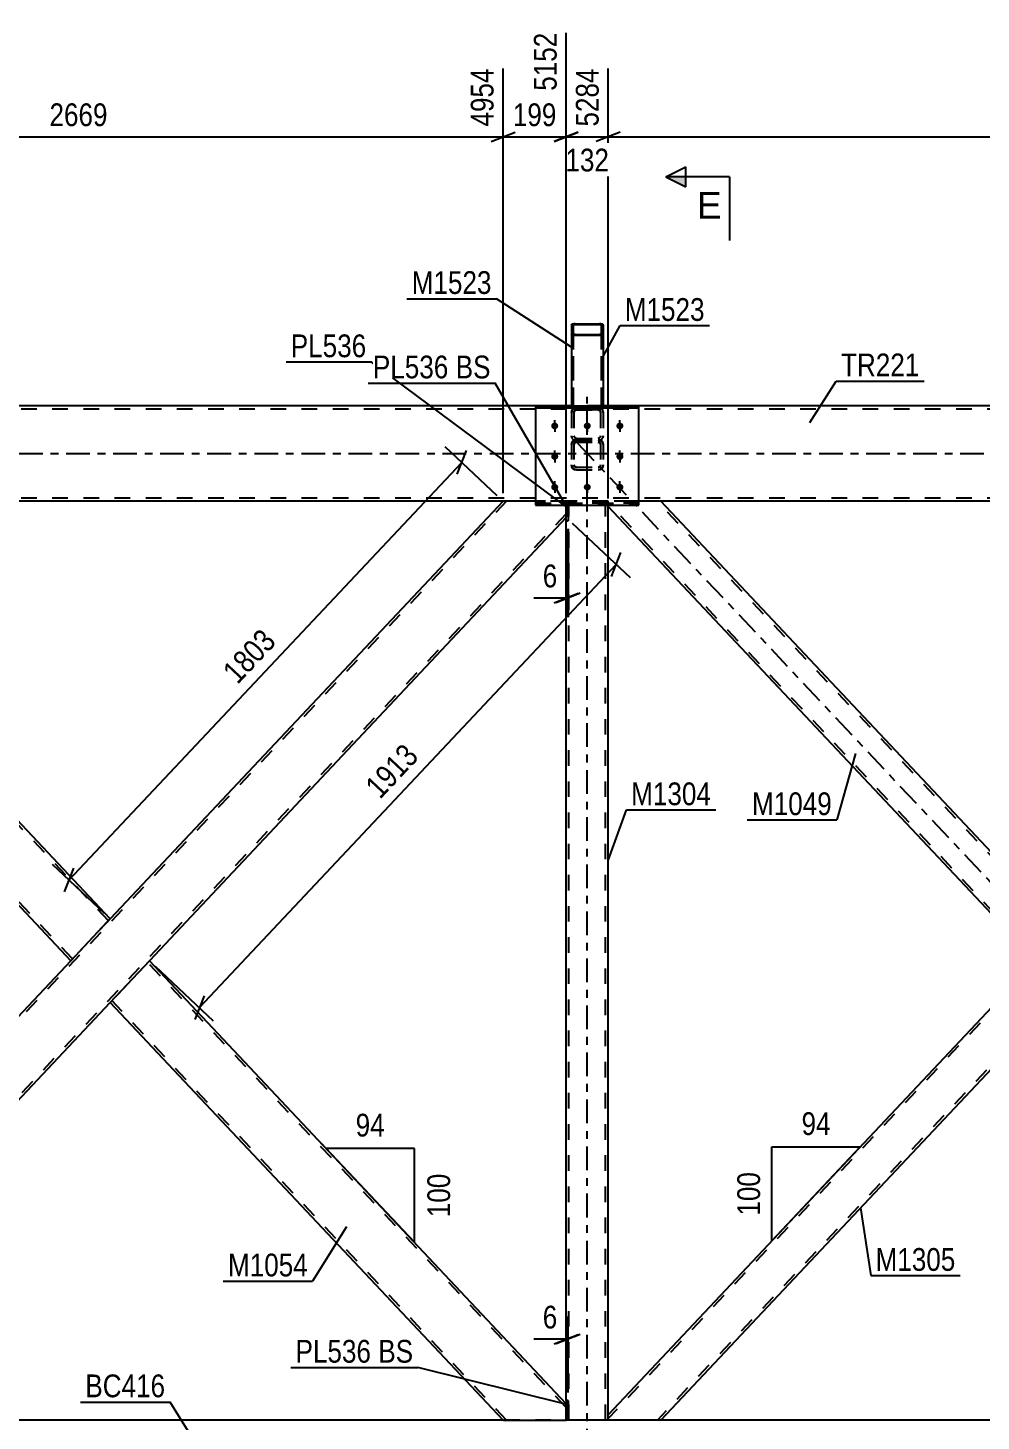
# Model space of a CAD drawing. Header units: millimetres. Extents: x 0 to 1189, y 0 to 841.
# Drawn here: x 176.1 to 296, y 558.3 to 733.6 of the extents above; entities that cross this region are included whole.
import ezdxf

# ---------------------------------------------------------------- set-up
doc = ezdxf.new("R2010")
doc.units = ezdxf.units.MM
doc.linetypes.add('DXK_LINE_DOT2', pattern=[3.9198, 1.9599, -1.9599])
doc.linetypes.add('DXK_LINE_DOT3', pattern=[5.9187, 2.979, -0.9799, 0.9799, -0.9799])
doc.styles.add('Arial', font='ARIAL.TTF', dxfattribs={"height": 0.2})
doc.styles.add('Arial Narrow', font='ARIALN.TTF', dxfattribs={"height": 0.2})

# ---------------------------------------------------------------- blocks, each defined once
blk = doc.blocks.new('Part-761554296-4804 - 4678')
at = {"color": 7, "linetype": 'DXK_LINE_DOT3'}
blk.add_line((245.25, 681.34), (311.5, 610.9), dxfattribs=at)
at = {"color": 7, "linetype": 'DXK_LINE_DOT2'}
for p, q in [((255.73, 674.05), (249.1, 674.05)), ((249.1, 673.57), (249.1, 674.05)), ((303.06, 616.49), (249.1, 673.86)), ((306.24, 619.87), (255.29, 674.05)), ((306.43, 620.07), (306.02, 619.64)), ((303.06, 616.49), (303.07, 616.51))]:
    blk.add_line(p, q, dxfattribs=at)
at = {"color": 2, "linetype": 'Continuous'}
for p, q in [((249.1, 673.39), (249.1, 673.57)), ((302.84, 616.25), (249.1, 673.39)), ((306.46, 620.11), (255.73, 674.05)), ((306.02, 619.64), (302.84, 616.25)), ((306.46, 620.11), (306.02, 619.64))]:
    blk.add_line(p, q, dxfattribs=at)
blk = doc.blocks.new('Part-761554296-4807 - 4678')
at = {"color": 7, "linetype": 'DXK_LINE_DOT2'}
for p, q in [((252.97, 686), (239.97, 686)), ((239.97, 686), (239.97, 673.57)), ((239.97, 685.79), (252.97, 685.79)), ((252.97, 673.57), (252.97, 686)), ((252.97, 673.79), (239.97, 673.79)), ((239.97, 673.57), (252.97, 673.57))]:
    blk.add_line(p, q, dxfattribs=at)
blk = doc.blocks.new('Part-761554296-4808 - 4678')
at = {"color": 7, "linetype": 'DXK_LINE_DOT3'}
blk.add_line((246.47, 676.48), (246.47, 687.17), dxfattribs=at)
at = {"color": 7, "linetype": 'DXK_LINE_DOT2'}
for p, q in [((244.51, 685.41), (244.47, 685.2)), ((244.52, 685.46), (244.51, 685.41)), ((245.11, 685.88), (244.87, 685.83)), ((244.99, 685.51), (245.11, 685.54)), ((245.11, 685.88), (247.83, 685.88)), ((245.11, 685.54), (247.83, 685.54)), ((248.08, 685.83), (247.83, 685.88)), ((247.83, 685.54), (247.95, 685.51)), ((248.43, 685.41), (248.42, 685.46)), ((248.47, 685.2), (248.43, 685.41)), ((244.47, 685.2), (244.47, 678.62)), ((244.79, 685.2), (244.81, 685.33)), ((244.79, 685.2), (244.79, 678.62)), ((248.13, 685.33), (248.15, 685.2)), ((248.15, 685.2), (248.15, 678.62)), ((248.47, 685.2), (248.47, 678.62)), ((244.47, 682.3), (244.52, 682.04)), ((244.81, 682.17), (244.79, 682.3)), ((245.11, 681.96), (244.99, 681.99)), ((245.11, 681.96), (247.83, 681.96)), ((247.95, 681.99), (247.83, 681.96)), ((248.15, 682.3), (248.13, 682.17)), ((248.42, 682.04), (248.47, 682.3)), ((244.47, 681.17), (244.52, 681.4)), ((244.52, 681.4), (244.66, 681.6)), ((244.66, 681.6), (244.87, 681.73)), ((244.81, 681.29), (244.79, 681.17)), ((244.88, 681.39), (244.81, 681.29)), ((244.87, 681.73), (245.11, 681.78)), ((244.87, 681.67), (245.11, 681.62)), ((244.99, 681.45), (244.88, 681.39)), ((245.11, 681.47), (244.99, 681.45)), ((245.11, 681.78), (247.83, 681.78)), ((245.11, 681.62), (247.83, 681.62)), ((245.11, 681.47), (247.83, 681.47)), ((247.83, 681.78), (248.08, 681.73)), ((247.83, 681.62), (248.08, 681.67)), ((247.95, 681.45), (247.83, 681.47)), ((248.06, 681.39), (247.95, 681.45)), ((248.13, 681.29), (248.06, 681.39)), ((248.08, 681.73), (248.28, 681.6)), ((248.15, 681.17), (248.13, 681.29)), ((248.28, 681.6), (248.42, 681.4)), ((248.42, 681.4), (248.47, 681.17)), ((244.52, 678.39), (244.47, 678.62)), ((244.66, 678.19), (244.52, 678.39)), ((244.79, 678.62), (244.81, 678.5)), ((244.81, 678.5), (244.88, 678.41)), ((244.88, 678.41), (244.99, 678.34)), ((244.99, 678.34), (245.11, 678.32)), ((247.83, 678.32), (247.95, 678.34)), ((247.95, 678.34), (248.06, 678.41)), ((248.06, 678.41), (248.13, 678.5)), ((248.13, 678.5), (248.15, 678.62)), ((248.42, 678.39), (248.28, 678.19)), ((248.47, 678.62), (248.42, 678.39)), ((244.87, 678.06), (244.66, 678.19)), ((245.11, 678.02), (244.87, 678.06)), ((245.11, 678.32), (247.83, 678.32)), ((245.11, 678.02), (247.83, 678.02)), ((248.08, 678.06), (247.83, 678.02)), ((248.28, 678.19), (248.08, 678.06))]:
    blk.add_line(p, q, dxfattribs=at)
for centre, radius, start, end in [((245.14, 685.22), 0.662, 114.3199, 159.2417), ((245.12, 685.21), 0.331, 114.3199, 159.2417), ((247.82, 685.21), 0.331, 20.7583, 65.6801), ((247.8, 685.22), 0.662, 20.7583, 65.6801), ((245.14, 682.28), 0.662, 200.7583, 245.6801), ((245.12, 682.29), 0.331, 200.7583, 245.6801), ((247.82, 682.29), 0.331, 294.3199, 339.2417), ((247.8, 682.28), 0.662, 294.3199, 339.2417)]:
    blk.add_arc(centre, radius, start, end, dxfattribs=at)
blk = doc.blocks.new('Part-761554296-4761 - 4678')
at = {"color": 2, "linetype": 'Continuous'}
for p, q in [((186.46, 611), (191.4, 616.25)), ((243.82, 560.52), (191.4, 616.25)), ((235.88, 558.45), (186.46, 611)), ((243.82, 558.45), (243.82, 559.58)), ((235.94, 558.45), (243.82, 558.45))]:
    blk.add_line(p, q, dxfattribs=at)
at = {"color": 7, "linetype": 'DXK_LINE_DOT2'}
for p, q in [((243.82, 560.05), (191.18, 616.02)), ((186.68, 611.23), (186.7, 611.25)), ((236.32, 558.45), (186.68, 611.23)), ((243.82, 559.58), (243.82, 560.52)), ((235.94, 558.45), (235.88, 558.45))]:
    blk.add_line(p, q, dxfattribs=at)
blk = doc.blocks.new('Part-761554296-4904 - 4678')
at = {"color": 7, "linetype": 'DXK_LINE_DOT2'}
for p, q in [((243.82, 558.45), (243.82, 560.92)), ((244.06, 560.92), (243.82, 560.92)), ((244.06, 558.45), (244.06, 560.92)), ((244.06, 558.45), (243.82, 558.45))]:
    blk.add_line(p, q, dxfattribs=at)
blk = doc.blocks.new('Part-761554296-4907 - 4678')
at = {"color": 2, "linetype": 'Continuous'}
for p, q in [((244.06, 560.92), (243.82, 560.92)), ((243.82, 560.92), (243.82, 558.45)), ((244.06, 560.92), (244.06, 558.45)), ((244.06, 558.45), (243.82, 558.45))]:
    blk.add_line(p, q, dxfattribs=at)
blk = doc.blocks.new('Bolt-761554296-4909 - 4678')
at = {"linetype": 'Continuous'}
for points in [[(242.37, 683.94), (242.46, 683.93), (242.55, 683.91), (242.63, 683.86), (242.7, 683.81), (242.75, 683.74), (242.79, 683.66), (242.81, 683.57), (242.81, 683.49), (242.79, 683.4), (242.75, 683.32), (242.7, 683.25), (242.63, 683.2), (242.55, 683.15), (242.46, 683.13), (242.37, 683.12), (242.28, 683.13), (242.19, 683.15), (242.11, 683.2), (242.04, 683.25), (241.99, 683.32), (241.95, 683.4), (241.93, 683.49), (241.93, 683.57), (241.95, 683.66), (241.99, 683.74), (242.04, 683.81), (242.11, 683.86), (242.19, 683.91), (242.28, 683.93)], [(246.47, 683.94), (246.56, 683.93), (246.65, 683.91), (246.73, 683.86), (246.8, 683.81), (246.85, 683.74), (246.89, 683.66), (246.91, 683.57), (246.91, 683.49), (246.89, 683.4), (246.85, 683.32), (246.8, 683.25), (246.73, 683.2), (246.65, 683.15), (246.56, 683.13), (246.47, 683.12), (246.38, 683.13), (246.29, 683.15), (246.21, 683.2), (246.14, 683.25), (246.09, 683.32), (246.05, 683.4), (246.03, 683.49), (246.03, 683.57), (246.05, 683.66), (246.09, 683.74), (246.14, 683.81), (246.21, 683.86), (246.29, 683.91), (246.38, 683.93)], [(250.57, 683.94), (250.66, 683.93), (250.75, 683.91), (250.83, 683.86), (250.9, 683.81), (250.95, 683.74), (250.99, 683.66), (251.01, 683.57), (251.01, 683.49), (250.99, 683.4), (250.95, 683.32), (250.9, 683.25), (250.83, 683.2), (250.75, 683.15), (250.66, 683.13), (250.57, 683.12), (250.48, 683.13), (250.39, 683.15), (250.31, 683.2), (250.24, 683.25), (250.19, 683.32), (250.15, 683.4), (250.13, 683.49), (250.13, 683.57), (250.15, 683.66), (250.19, 683.74), (250.24, 683.81), (250.31, 683.86), (250.39, 683.91), (250.48, 683.93)], [(242.37, 680.09), (242.46, 680.08), (242.55, 680.06), (242.63, 680.01), (242.7, 679.95), (242.75, 679.88), (242.79, 679.81), (242.81, 679.72), (242.81, 679.63), (242.79, 679.55), (242.75, 679.47), (242.7, 679.4), (242.63, 679.34), (242.55, 679.3), (242.46, 679.27), (242.37, 679.26), (242.28, 679.27), (242.19, 679.3), (242.11, 679.34), (242.04, 679.4), (241.99, 679.47), (241.95, 679.55), (241.93, 679.63), (241.93, 679.72), (241.95, 679.81), (241.99, 679.88), (242.04, 679.95), (242.11, 680.01), (242.19, 680.06), (242.28, 680.08)], [(250.57, 680.09), (250.66, 680.08), (250.75, 680.06), (250.83, 680.01), (250.9, 679.95), (250.95, 679.88), (250.99, 679.81), (251.01, 679.72), (251.01, 679.63), (250.99, 679.55), (250.95, 679.47), (250.9, 679.4), (250.83, 679.34), (250.75, 679.3), (250.66, 679.27), (250.57, 679.26), (250.48, 679.27), (250.39, 679.3), (250.31, 679.34), (250.24, 679.4), (250.19, 679.47), (250.15, 679.55), (250.13, 679.63), (250.13, 679.72), (250.15, 679.81), (250.19, 679.88), (250.24, 679.95), (250.31, 680.01), (250.39, 680.06), (250.48, 680.08)], [(242.37, 676.24), (242.46, 676.23), (242.55, 676.2), (242.63, 676.16), (242.7, 676.1), (242.75, 676.03), (242.79, 675.95), (242.81, 675.87), (242.81, 675.78), (242.79, 675.7), (242.75, 675.62), (242.7, 675.55), (242.63, 675.49), (242.55, 675.45), (242.46, 675.42), (242.37, 675.41), (242.28, 675.42), (242.19, 675.45), (242.11, 675.49), (242.04, 675.55), (241.99, 675.62), (241.95, 675.7), (241.93, 675.78), (241.93, 675.87), (241.95, 675.95), (241.99, 676.03), (242.04, 676.1), (242.11, 676.16), (242.19, 676.2), (242.28, 676.23)], [(246.47, 676.24), (246.56, 676.23), (246.65, 676.2), (246.73, 676.16), (246.8, 676.1), (246.85, 676.03), (246.89, 675.95), (246.91, 675.87), (246.91, 675.78), (246.89, 675.7), (246.85, 675.62), (246.8, 675.55), (246.73, 675.49), (246.65, 675.45), (246.56, 675.42), (246.47, 675.41), (246.38, 675.42), (246.29, 675.45), (246.21, 675.49), (246.14, 675.55), (246.09, 675.62), (246.05, 675.7), (246.03, 675.78), (246.03, 675.87), (246.05, 675.95), (246.09, 676.03), (246.14, 676.1), (246.21, 676.16), (246.29, 676.2), (246.38, 676.23)], [(250.57, 676.24), (250.66, 676.23), (250.75, 676.2), (250.83, 676.16), (250.9, 676.1), (250.95, 676.03), (250.99, 675.95), (251.01, 675.87), (251.01, 675.78), (250.99, 675.7), (250.95, 675.62), (250.9, 675.55), (250.83, 675.49), (250.75, 675.45), (250.66, 675.42), (250.57, 675.41), (250.48, 675.42), (250.39, 675.45), (250.31, 675.49), (250.24, 675.55), (250.19, 675.62), (250.15, 675.7), (250.13, 675.78), (250.13, 675.87), (250.15, 675.95), (250.19, 676.03), (250.24, 676.1), (250.31, 676.16), (250.39, 676.2), (250.48, 676.23)]]:
    blk.add_hatch(color=1, dxfattribs=at).paths.add_polyline_path(points)
at = {"color": 1, "linetype": 'Continuous'}
for p, q in [((242.37, 683.93), (242.37, 682.79)), ((246.47, 683.93), (246.47, 682.79)), ((250.57, 683.93), (250.57, 682.79)), ((242.37, 680.07), (242.37, 678.94)), ((250.57, 680.07), (250.57, 678.94)), ((242.37, 676.22), (242.37, 675.09)), ((246.47, 676.22), (246.47, 675.09)), ((250.57, 676.22), (250.57, 675.09))]:
    blk.add_line(p, q, dxfattribs=at)
blk = doc.blocks.new('Part-761554296-4932 - 4678')
at = {"color": 7, "linetype": 'DXK_LINE_DOT3'}
blk.add_line((246.46, 548.45), (246.46, 684.05), dxfattribs=at)
at = {"color": 7, "linetype": 'DXK_LINE_DOT2'}
for p, q in [((249.1, 674.05), (243.82, 674.05)), ((243.82, 671.59), (243.82, 674.05)), ((244.14, 558.45), (244.14, 674.05)), ((248.78, 558.45), (248.78, 674.05)), ((249.1, 673.39), (249.1, 674.05)), ((243.82, 558.45), (243.82, 560.92)), ((249.1, 558.45), (243.82, 558.45)), ((249.1, 558.45), (249.1, 559.12))]:
    blk.add_line(p, q, dxfattribs=at)
at = {"color": 2, "linetype": 'Continuous'}
for p, q in [((249.1, 559.12), (249.1, 673.39)), ((243.82, 560.92), (243.82, 671.59))]:
    blk.add_line(p, q, dxfattribs=at)
blk = doc.blocks.new('Part-761554296-4947 - 4678')
at = {"color": 7, "linetype": 'DXK_LINE_DOT2'}
for p, q in [((357.63, 674.05), (249.1, 558.65)), ((363.82, 673.86), (255.29, 558.45)), ((363.82, 674.05), (357.19, 674.05)), ((306.46, 620.11), (302.84, 616.25)), ((310.09, 616.25), (306.46, 612.4)), ((255.73, 558.45), (249.1, 558.45))]:
    blk.add_line(p, q, dxfattribs=at)
at = {"color": 2, "linetype": 'Continuous'}
for p, q in [((357.19, 674.05), (306.46, 620.11)), ((363.82, 673.39), (310.09, 616.25)), ((363.82, 673.39), (363.82, 674.05)), ((302.84, 616.25), (249.1, 559.12)), ((306.46, 612.4), (255.73, 558.45)), ((249.1, 558.45), (249.1, 559.12))]:
    blk.add_line(p, q, dxfattribs=at)
blk = doc.blocks.new('Part-761554296-4952 - 4678')
at = {"color": 2, "linetype": 'Continuous'}
for p, q in [((129.1, 674.05), (136.98, 674.05)), ((186.46, 621.51), (137.05, 674.05)), ((181.52, 616.25), (129.1, 671.99)), ((186.02, 621.04), (181.52, 616.25)), ((186.02, 621.04), (186.33, 621.37)), ((186.46, 621.51), (186.33, 621.37))]:
    blk.add_line(p, q, dxfattribs=at)
at = {"color": 7, "linetype": 'DXK_LINE_DOT2'}
for p, q in [((129.1, 671.99), (129.1, 674.05)), ((137.05, 674.05), (136.17, 674.05)), ((186.24, 621.28), (136.61, 674.05)), ((181.74, 616.49), (129.1, 672.46)), ((186.19, 621.22), (186.02, 621.04)), ((186.33, 621.37), (186.24, 621.28)), ((181.74, 616.49), (181.76, 616.51))]:
    blk.add_line(p, q, dxfattribs=at)
blk = doc.blocks.new('Bolt-761554296-5177 - 4678')
at = {"color": 1, "linetype": 'DXK_LINE_DOT2'}
for p, q in [((242.37, 683.13), (242.37, 684.27)), ((246.47, 683.13), (246.47, 684.27)), ((250.57, 683.13), (250.57, 684.27)), ((242.37, 679.28), (242.37, 680.42)), ((250.57, 679.28), (250.57, 680.42)), ((242.37, 675.43), (242.37, 676.56)), ((246.47, 675.43), (246.47, 676.56)), ((250.57, 675.43), (250.57, 676.56))]:
    blk.add_line(p, q, dxfattribs=at)
blk = doc.blocks.new('Part-761554296-5001 - 4678')
at = {"color": 7, "linetype": 'DXK_LINE_DOT2'}
for p, q in [((243.82, 674.05), (244.06, 674.05)), ((243.82, 674.05), (243.82, 671.59)), ((244.06, 674.05), (244.06, 671.59)), ((243.82, 671.59), (244.06, 671.59))]:
    blk.add_line(p, q, dxfattribs=at)
blk = doc.blocks.new('Part-761554296-5227 - 4678')
at = {"color": 2, "linetype": 'Continuous'}
for p, q in [((252.97, 686), (239.97, 686)), ((239.97, 686), (239.97, 673.57)), ((239.97, 685.79), (252.97, 685.79)), ((252.97, 673.57), (252.97, 686)), ((239.97, 673.57), (252.97, 673.57))]:
    blk.add_line(p, q, dxfattribs=at)
at = {"color": 7, "linetype": 'DXK_LINE_DOT2'}
blk.add_line((239.97, 673.79), (252.97, 673.79), dxfattribs=at)
blk = doc.blocks.new('Part-761554296-5133 - 4678')
at = {"color": 7, "linetype": 'DXK_LINE_DOT2'}
for p, q in [((244.06, 674.05), (243.82, 674.05)), ((243.82, 673.57), (243.82, 674.05)), ((244.06, 673.57), (244.06, 674.05))]:
    blk.add_line(p, q, dxfattribs=at)
at = {"color": 2, "linetype": 'Continuous'}
for p, q in [((243.82, 671.59), (243.82, 673.57)), ((244.06, 673.57), (244.06, 671.59)), ((244.06, 671.59), (243.82, 671.59))]:
    blk.add_line(p, q, dxfattribs=at)
blk = doc.blocks.new('Part-761554296-5034 - 4678')
at = {"color": 7, "linetype": 'DXK_LINE_DOT2'}
for p, q in [((236.32, 674.05), (129.1, 560.05)), ((235.94, 674.05), (235.88, 674.05)), ((243.82, 674.05), (239.97, 674.05)), ((243.82, 673.57), (243.82, 674.05)), ((243.82, 672.46), (136.61, 558.45)), ((243.82, 671.99), (243.82, 672.93)), ((186.46, 621.51), (181.52, 616.25)), ((191.4, 616.25), (186.46, 611)), ((129.1, 558.45), (129.1, 560.52)), ((136.5, 558.45), (136.17, 558.45)), ((136.79, 558.45), (136.61, 558.45)), ((137.05, 558.45), (136.98, 558.45))]:
    blk.add_line(p, q, dxfattribs=at)
at = {"color": 2, "linetype": 'Continuous'}
for p, q in [((235.88, 674.05), (186.46, 621.51)), ((239.97, 674.05), (235.94, 674.05)), ((243.82, 672.93), (243.82, 673.57)), ((243.82, 671.99), (191.4, 616.25)), ((181.52, 616.25), (129.1, 560.52)), ((137.05, 558.45), (186.46, 611)), ((136.17, 558.45), (129.1, 558.45)), ((136.79, 558.45), (136.17, 558.45)), ((136.98, 558.45), (136.79, 558.45)), ((136.98, 558.45), (136.98, 558.45))]:
    blk.add_line(p, q, dxfattribs=at)
blk = doc.blocks.new('Part-761554296-5070 - 4678')
at = {"color": 7, "linetype": 'DXK_LINE_DOT2'}
for p, q in [((244.47, 685.2), (244.52, 685.46)), ((244.87, 685.83), (245.11, 685.88)), ((245.11, 685.54), (244.99, 685.51)), ((245.11, 685.88), (247.83, 685.88)), ((245.11, 685.54), (247.83, 685.54)), ((247.83, 685.88), (248.08, 685.83)), ((247.95, 685.51), (247.83, 685.54)), ((248.42, 685.46), (248.47, 685.2)), ((244.47, 685.2), (244.47, 678.62)), ((244.81, 685.33), (244.79, 685.2)), ((244.79, 685.2), (244.79, 678.62)), ((248.15, 685.2), (248.13, 685.33)), ((248.15, 685.2), (248.15, 678.62)), ((248.47, 685.2), (248.47, 678.62)), ((244.52, 682.04), (244.47, 682.3)), ((244.79, 682.3), (244.81, 682.17)), ((244.99, 681.99), (245.11, 681.96)), ((245.11, 681.96), (247.83, 681.96)), ((247.83, 681.96), (247.95, 681.99)), ((248.13, 682.17), (248.15, 682.3)), ((248.47, 682.3), (248.42, 682.04)), ((244.52, 681.4), (244.47, 681.17)), ((244.66, 681.6), (244.52, 681.4)), ((244.87, 681.73), (244.66, 681.6)), ((244.79, 681.17), (244.81, 681.29)), ((244.81, 681.29), (244.88, 681.39)), ((245.11, 681.78), (244.87, 681.73)), ((245.11, 681.62), (244.87, 681.68)), ((244.88, 681.39), (244.99, 681.45)), ((244.99, 681.45), (245.11, 681.48)), ((245.11, 681.78), (247.83, 681.78)), ((245.11, 681.62), (247.83, 681.62)), ((245.11, 681.48), (247.83, 681.48)), ((248.08, 681.73), (247.83, 681.78)), ((248.08, 681.68), (247.83, 681.62)), ((247.83, 681.48), (247.95, 681.45)), ((247.95, 681.45), (248.06, 681.39)), ((248.06, 681.39), (248.13, 681.29)), ((248.28, 681.6), (248.08, 681.73)), ((248.13, 681.29), (248.15, 681.17)), ((248.42, 681.4), (248.28, 681.6)), ((248.47, 681.17), (248.42, 681.4)), ((244.47, 678.62), (244.52, 678.39)), ((244.52, 678.39), (244.66, 678.19)), ((244.81, 678.5), (244.79, 678.62)), ((244.88, 678.41), (244.81, 678.5)), ((244.99, 678.34), (244.88, 678.41)), ((245.11, 678.32), (244.99, 678.34)), ((247.95, 678.34), (247.83, 678.32)), ((248.06, 678.41), (247.95, 678.34)), ((248.13, 678.5), (248.06, 678.41)), ((248.15, 678.62), (248.13, 678.5)), ((248.28, 678.19), (248.42, 678.39)), ((248.42, 678.39), (248.47, 678.62)), ((244.66, 678.19), (244.87, 678.06)), ((244.87, 678.06), (245.11, 678.02)), ((245.11, 678.32), (247.83, 678.32)), ((245.11, 678.02), (247.83, 678.02)), ((247.83, 678.02), (248.08, 678.06)), ((248.08, 678.06), (248.28, 678.19))]:
    blk.add_line(p, q, dxfattribs=at)
for centre, radius, start, end in [((245.14, 685.22), 0.662, 114.32, 159.2417), ((245.12, 685.21), 0.331, 114.32, 159.2417), ((247.82, 685.21), 0.331, 20.7583, 65.68), ((247.8, 685.22), 0.662, 20.7583, 65.68), ((245.14, 682.28), 0.662, 200.7583, 245.68), ((245.12, 682.29), 0.331, 200.7583, 245.68), ((247.82, 682.29), 0.331, 294.32, 339.2417), ((247.8, 682.28), 0.662, 294.32, 339.2417)]:
    blk.add_arc(centre, radius, start, end, dxfattribs=at)
blk = doc.blocks.new('Part-761554296-5093 - 4678')
at = {"color": 2, "linetype": 'Continuous'}
for p, q in [((244.47, 696.21), (244.51, 696.28)), ((244.47, 696.21), (244.47, 686.05)), ((244.51, 696.28), (244.61, 696.34)), ((244.61, 696.34), (244.77, 696.37))]:
    blk.add_line(p, q, dxfattribs=at)
at = {"color": 7, "linetype": 'DXK_LINE_DOT2'}
for p, q in [((244.73, 696.25), (244.71, 696.21)), ((244.71, 696.21), (244.71, 685.74)), ((244.78, 696.27), (244.73, 696.25)), ((244.77, 696.37), (244.95, 696.39)), ((244.86, 696.29), (244.78, 696.27)), ((244.95, 696.3), (244.86, 696.29)), ((244.95, 696.39), (247.99, 696.39)), ((244.95, 696.3), (247.99, 696.3)), ((247.99, 696.39), (248.17, 696.37)), ((248.08, 696.29), (247.99, 696.3)), ((248.16, 696.27), (248.08, 696.29)), ((248.21, 696.25), (248.16, 696.27)), ((248.17, 696.37), (248.33, 696.34)), ((248.23, 696.21), (248.21, 696.25)), ((248.23, 696.21), (248.23, 685.74)), ((248.33, 696.34), (248.43, 696.28)), ((248.43, 696.28), (248.47, 696.21)), ((248.47, 696.21), (248.47, 685.74)), ((244.51, 695.04), (244.47, 695.11)), ((244.61, 694.98), (244.51, 695.04)), ((244.77, 694.95), (244.61, 694.98)), ((244.71, 695.11), (244.73, 695.07)), ((244.73, 695.07), (244.78, 695.04)), ((244.95, 694.93), (244.77, 694.95)), ((244.78, 695.04), (244.86, 695.03)), ((244.86, 695.03), (244.95, 695.02)), ((244.95, 695.02), (247.99, 695.02)), ((244.95, 694.93), (247.99, 694.93)), ((247.99, 695.02), (248.08, 695.03)), ((248.17, 694.95), (247.99, 694.93)), ((248.08, 695.03), (248.16, 695.04)), ((248.16, 695.04), (248.21, 695.07)), ((248.33, 694.98), (248.17, 694.95)), ((248.21, 695.07), (248.23, 695.11)), ((248.43, 695.04), (248.33, 694.98)), ((248.47, 695.11), (248.43, 695.04)), ((248.47, 686.05), (244.47, 686.05)), ((244.47, 686.05), (244.47, 685.74)), ((244.47, 685.88), (244.71, 685.88)), ((244.47, 685.74), (244.51, 685.68)), ((244.51, 685.68), (244.61, 685.62)), ((244.61, 685.62), (244.77, 685.58)), ((244.73, 685.71), (244.71, 685.74)), ((244.78, 685.68), (244.73, 685.71)), ((244.77, 685.58), (244.95, 685.57)), ((244.86, 685.66), (244.78, 685.68)), ((244.95, 685.66), (244.86, 685.66)), ((244.95, 685.66), (247.99, 685.66)), ((244.95, 685.57), (247.99, 685.57)), ((248.08, 685.66), (247.99, 685.66)), ((247.99, 685.57), (248.17, 685.58)), ((248.16, 685.68), (248.08, 685.66)), ((248.21, 685.71), (248.16, 685.68)), ((248.17, 685.58), (248.33, 685.62)), ((248.23, 685.74), (248.21, 685.71)), ((248.23, 685.88), (248.47, 685.88)), ((248.33, 685.62), (248.43, 685.68)), ((248.43, 685.68), (248.47, 685.74))]:
    blk.add_line(p, q, dxfattribs=at)
blk = doc.blocks.new('Part-761554296-5143 - 4678')
at = {"color": 2, "linetype": 'Continuous'}
for p, q in [((244.47, 686.05), (115.82, 686.05)), ((484.47, 686.05), (248.47, 686.05)), ((235.94, 674.05), (136.98, 674.05)), ((479.97, 674.05), (252.97, 674.05))]:
    blk.add_line(p, q, dxfattribs=at)
at = {"color": 7, "linetype": 'DXK_LINE_DOT2'}
for p, q in [((1094.46, 685.65), (115.82, 685.65)), ((248.47, 686.05), (244.47, 686.05)), ((1094.46, 674.45), (115.82, 674.45)), ((252.97, 674.05), (235.94, 674.05))]:
    blk.add_line(p, q, dxfattribs=at)
at = {"color": 7, "linetype": 'DXK_LINE_DOT3'}
blk.add_line((115.82, 680.05), (1094.46, 680.05), dxfattribs=at)
blk = doc.blocks.new('Part-761554296-5138 - 4678')
at = {"color": 2, "linetype": 'Continuous'}
for p, q in [((235.94, 558.45), (136.98, 558.45)), ((243.82, 558.45), (243.82, 558.45)), ((968.86, 558.45), (244.06, 558.45))]:
    blk.add_line(p, q, dxfattribs=at)
at = {"color": 7, "linetype": 'DXK_LINE_DOT2'}
for p, q in [((1045.46, 558.45), (235.94, 558.45)), ((244.06, 558.45), (243.82, 558.45))]:
    blk.add_line(p, q, dxfattribs=at)
blk = doc.blocks.new('Part-761554296-5182 - 4678')
at = {"color": 2, "linetype": 'Continuous'}
for p, q in [((244.51, 696.28), (244.47, 696.21)), ((244.47, 696.21), (244.47, 686)), ((244.61, 696.34), (244.51, 696.28)), ((244.77, 696.37), (244.61, 696.34)), ((244.71, 696.21), (244.73, 696.25)), ((244.71, 696.21), (244.71, 695.11)), ((244.73, 696.25), (244.78, 696.27)), ((244.95, 696.39), (244.77, 696.37)), ((244.78, 696.27), (244.86, 696.29)), ((244.86, 696.29), (244.95, 696.3)), ((244.95, 696.39), (247.99, 696.39)), ((244.95, 696.3), (247.99, 696.3)), ((248.17, 696.37), (247.99, 696.39)), ((247.99, 696.3), (248.08, 696.29)), ((248.08, 696.29), (248.16, 696.27)), ((248.16, 696.27), (248.21, 696.25)), ((248.33, 696.34), (248.17, 696.37)), ((248.21, 696.25), (248.23, 696.21)), ((248.23, 696.21), (248.23, 695.11)), ((248.43, 696.28), (248.33, 696.34)), ((248.47, 696.21), (248.43, 696.28)), ((248.47, 696.21), (248.47, 686)), ((244.47, 695.11), (244.51, 695.04)), ((244.51, 695.04), (244.61, 694.98)), ((244.61, 694.98), (244.77, 694.95)), ((244.73, 695.07), (244.71, 695.11)), ((244.78, 695.04), (244.73, 695.07)), ((244.77, 694.95), (244.95, 694.93)), ((244.86, 695.03), (244.78, 695.04)), ((244.95, 695.02), (244.86, 695.03)), ((244.95, 695.02), (247.99, 695.02)), ((244.95, 694.93), (247.99, 694.93)), ((248.08, 695.03), (247.99, 695.02)), ((247.99, 694.93), (248.17, 694.95)), ((248.16, 695.04), (248.08, 695.03)), ((248.21, 695.07), (248.16, 695.04)), ((248.17, 694.95), (248.33, 694.98)), ((248.23, 695.11), (248.21, 695.07)), ((248.33, 694.98), (248.43, 695.04)), ((248.43, 695.04), (248.47, 695.11))]:
    blk.add_line(p, q, dxfattribs=at)
at = {"color": 7, "linetype": 'DXK_LINE_DOT2'}
for p, q in [((244.71, 695.11), (244.71, 685.74)), ((248.23, 695.11), (248.23, 685.74)), ((248.47, 686.05), (244.47, 686.05)), ((244.47, 686), (244.47, 685.74)), ((244.47, 685.88), (244.71, 685.88)), ((244.51, 685.68), (244.47, 685.74)), ((244.61, 685.62), (244.51, 685.68)), ((244.77, 685.58), (244.61, 685.62)), ((244.71, 685.74), (244.73, 685.71)), ((244.73, 685.71), (244.78, 685.68)), ((244.95, 685.57), (244.77, 685.58)), ((244.78, 685.68), (244.86, 685.66)), ((244.86, 685.66), (244.95, 685.65)), ((244.95, 685.65), (247.99, 685.65)), ((247.99, 685.57), (244.95, 685.57)), ((247.99, 685.65), (248.08, 685.66)), ((248.17, 685.58), (247.99, 685.57)), ((248.08, 685.66), (248.16, 685.68)), ((248.16, 685.68), (248.21, 685.71)), ((248.33, 685.62), (248.17, 685.58)), ((248.21, 685.71), (248.23, 685.74)), ((248.23, 685.88), (248.47, 685.88)), ((248.43, 685.68), (248.33, 685.62)), ((248.47, 685.74), (248.43, 685.68)), ((248.47, 686), (248.47, 685.74))]:
    blk.add_line(p, q, dxfattribs=at)
blk = doc.blocks.new('AngleDimension-761554296-23570 - 4678')
at = {"color": 7, "linetype": 'Continuous'}
for p, q in [((269.7, 592.82), (280.8, 592.82)), ((269.7, 581.02), (280.8, 592.82)), ((269.7, 581.02), (269.7, 592.82)), ((280.13, 592.11), (280.8, 592.82))]:
    blk.add_line(p, q, dxfattribs=at)
at = {"color": 0}
for points in [[(277.68, 593.72), (277.68, 597.92), (272.82, 597.92), (272.82, 593.72)], [(268.8, 590.26), (264.6, 590.26), (264.6, 583.58), (268.8, 583.58)]]:
    blk.add_wipeout(points, dxfattribs=at)
at = {"color": 3, "style": 'Arial Narrow'}
blk.add_text('94', height=2.863, dxfattribs=at).set_placement((273.42, 594.32))
blk.add_text('100', height=2.863, rotation=90.0002, dxfattribs=at).set_placement((268.2, 584.18))
blk = doc.blocks.new('StraightDimension-761554296-5442 - 4678')
at = {"color": 7, "linetype": 'Continuous'}
for p, q in [((244.55, 671.31), (251.85, 664.44)), ((197.68, 610.35), (250.1, 666.09)), ((249.51, 664.58), (250.69, 667.59)), ((192.13, 615.57), (199.43, 608.7)), ((198.27, 611.85), (197.09, 608.84))]:
    blk.add_line(p, q, dxfattribs=at)
at = {"color": 0}
blk.add_wipeout([(226.26, 641.83), (223.2, 644.71), (217.37, 638.51), (220.43, 635.63)], dxfattribs=at)
at = {"color": 3, "style": 'Arial Narrow'}
blk.add_text('1913', height=2.863, rotation=46.7591, dxfattribs=at).set_placement((220.4, 636.48))
blk = doc.blocks.new('StraightDimension-761554296-5457 - 4678')
at = {"color": 7, "linetype": 'Continuous'}
for p, q in [((235.15, 674.74), (228.6, 680.9)), ((230.09, 677.44), (231.27, 680.45)), ((181.26, 626.4), (230.68, 678.94)), ((185.73, 622.19), (179.19, 628.35)), ((181.85, 627.9), (180.67, 624.9))]:
    blk.add_line(p, q, dxfattribs=at)
at = {"color": 0}
blk.add_wipeout([(208.34, 656.29), (205.28, 659.16), (199.45, 652.96), (202.51, 650.09)], dxfattribs=at)
at = {"color": 3, "style": 'Arial Narrow'}
blk.add_text('1803', height=2.863, rotation=46.7591, dxfattribs=at).set_placement((202.48, 650.93))
blk = doc.blocks.new('StraightDimension-761554296-5618 - 4678')
at = {"color": 7, "linetype": 'Continuous'}
for p, q in [((53.13, 684.55), (51.93, 687.55)), ((243.47, 686.05), (49.68, 686.05)), ((52.53, 539.71), (52.53, 686.05)), ((51.93, 541.21), (53.13, 538.21)), ((239.89, 539.71), (49.68, 539.71))]:
    blk.add_line(p, q, dxfattribs=at)
at = {"color": 0}
blk.add_wipeout([(51.78, 617.14), (47.58, 617.14), (47.58, 608.63), (51.78, 608.63)], dxfattribs=at)
at = {"color": 3, "style": 'Arial Narrow'}
blk.add_text('3659', height=2.863, rotation=90.0002, dxfattribs=at).set_placement((51.18, 609.23))
blk = doc.blocks.new('StraightDimension-761554296-18743 - 4678')
at = {"color": 7, "linetype": 'Continuous'}
for p, q in [((243.82, 670.59), (243.82, 659.47)), ((244.06, 670.59), (244.06, 659.47)), ((242.32, 661.27), (245.32, 662.47)), ((245.56, 662.47), (242.56, 661.27)), ((243.82, 661.87), (244.06, 661.87))]:
    blk.add_line(p, q, dxfattribs=at)
at = {"color": 0}
blk.add_wipeout([(243.3, 662.62), (243.3, 666.82), (240.27, 666.82), (240.27, 662.62)], dxfattribs=at)
at = {"color": 7, "linetype": 'Continuous'}
blk.add_line((243.82, 661.87), (239.74, 661.87), dxfattribs=at)
blk.add_line((243.82, 661.87), (239.74, 661.87), dxfattribs=at)
at = {"color": 3, "style": 'Arial Narrow'}
blk.add_text('6', height=2.86, dxfattribs=at).set_placement((240.87, 663.22))
blk = doc.blocks.new('StraightDimension-761554296-21489 - 4678')
at = {"color": 7, "linetype": 'Continuous'}
for p, q in [((249.1, 674.39), (249.1, 728.5)), ((357.19, 675.05), (357.19, 728.5)), ((250.6, 720.49), (247.6, 719.29)), ((355.69, 719.29), (358.69, 720.49)), ((249.1, 719.89), (357.19, 719.89))]:
    blk.add_line(p, q, dxfattribs=at)
at = {"color": 0, "linetype": 'Continuous'}
blk.add_wipeout([(356.59, 729.1), (352.39, 729.1), (352.39, 720.59), (356.59, 720.59)], dxfattribs=at)
at = {"color": 0}
blk.add_wipeout([(307.4, 720.64), (307.4, 724.84), (298.89, 724.84), (298.89, 720.64)], dxfattribs=at)
at = {"color": 3, "linetype": 'Continuous', "style": 'Arial Narrow'}
blk.add_text('7987', height=2.863, rotation=90.0002, dxfattribs=at).set_placement((355.99, 721.19))
at = {"color": 3, "style": 'Arial Narrow'}
blk.add_text('2702', height=2.863, dxfattribs=at).set_placement((299.49, 721.24))
blk = doc.blocks.new('StraightDimension-761554296-21490 - 4678')
at = {"color": 7, "linetype": 'Continuous'}
for p, q in [((243.82, 675.05), (243.82, 733)), ((249.1, 674.39), (249.1, 728.5)), ((242.32, 719.29), (245.32, 720.49)), ((250.6, 720.49), (247.6, 719.29)), ((243.82, 719.89), (249.1, 719.89))]:
    blk.add_line(p, q, dxfattribs=at)
at = {"color": 0, "linetype": 'Continuous'}
blk.add_wipeout([(248.5, 729.1), (244.3, 729.1), (244.3, 720.59), (248.5, 720.59)], dxfattribs=at)
at = {"color": 0}
blk.add_wipeout([(249.8, 714.94), (249.8, 719.14), (243.12, 719.14), (243.12, 714.94)], dxfattribs=at)
at = {"color": 3, "linetype": 'Continuous', "style": 'Arial Narrow'}
blk.add_text('5284', height=2.863, rotation=90.0002, dxfattribs=at).set_placement((247.9, 721.19))
at = {"color": 3, "style": 'Arial Narrow'}
blk.add_text('132', height=2.863, dxfattribs=at).set_placement((243.72, 715.54))
blk = doc.blocks.new('StraightDimension-761554296-21491 - 4678')
at = {"color": 7, "linetype": 'Continuous'}
for p, q in [((243.82, 675.05), (243.82, 733)), ((235.88, 675.05), (235.88, 728.5)), ((234.38, 719.29), (237.38, 720.49)), ((245.32, 720.49), (242.32, 719.29)), ((235.88, 719.89), (243.82, 719.89))]:
    blk.add_line(p, q, dxfattribs=at)
at = {"color": 0}
blk.add_wipeout([(243.19, 720.64), (243.19, 724.84), (236.51, 724.84), (236.51, 720.64)], dxfattribs=at)
at = {"color": 3, "style": 'Arial Narrow'}
blk.add_text('199', height=2.863, dxfattribs=at).set_placement((237.11, 721.24))
at = {"color": 0, "linetype": 'Continuous'}
blk.add_wipeout([(243.22, 733.6), (239.02, 733.6), (239.02, 725.09), (243.22, 725.09)], dxfattribs=at)
at = {"color": 3, "linetype": 'Continuous', "style": 'Arial Narrow'}
blk.add_text('5152', height=2.863, rotation=90.0002, dxfattribs=at).set_placement((242.62, 725.69))
blk = doc.blocks.new('StraightDimension-761554296-21492 - 4678')
at = {"color": 7, "linetype": 'Continuous'}
for p, q in [((129.1, 672.99), (129.1, 733)), ((235.88, 675.05), (235.88, 728.5)), ((130.6, 720.49), (127.6, 719.29)), ((234.38, 719.29), (237.38, 720.49)), ((129.1, 719.89), (235.88, 719.89))]:
    blk.add_line(p, q, dxfattribs=at)
at = {"color": 0, "linetype": 'Continuous'}
blk.add_wipeout([(235.28, 729.1), (231.08, 729.1), (231.08, 720.59), (235.28, 720.59)], dxfattribs=at)
at = {"color": 0}
blk.add_wipeout([(186.74, 720.64), (186.74, 724.84), (178.23, 724.84), (178.23, 720.64)], dxfattribs=at)
at = {"color": 3, "linetype": 'Continuous', "style": 'Arial Narrow'}
blk.add_text('4954', height=2.863, rotation=90.0002, dxfattribs=at).set_placement((234.68, 721.19))
at = {"color": 3, "style": 'Arial Narrow'}
blk.add_text('2669', height=2.863, dxfattribs=at).set_placement((178.83, 721.24))
blk = doc.blocks.new('StraightDimension-761554296-22407 - 4678')
at = {"color": 7, "linetype": 'Continuous'}
for p, q in [((243.82, 561.92), (243.82, 571.48)), ((244.06, 561.92), (244.06, 571.48)), ((242.32, 568.03), (245.32, 569.23)), ((245.56, 569.23), (242.56, 568.03)), ((243.82, 568.63), (244.06, 568.63))]:
    blk.add_line(p, q, dxfattribs=at)
at = {"color": 0}
blk.add_wipeout([(243.3, 569.38), (243.3, 573.58), (240.27, 573.58), (240.27, 569.38)], dxfattribs=at)
at = {"color": 7, "linetype": 'Continuous'}
blk.add_line((243.82, 568.63), (239.74, 568.63), dxfattribs=at)
blk.add_line((243.82, 568.63), (239.74, 568.63), dxfattribs=at)
at = {"color": 3, "style": 'Arial Narrow'}
blk.add_text('6', height=2.86, dxfattribs=at).set_placement((240.87, 569.98))
blk = doc.blocks.new('AngleDimension-761554296-23555 - 4678')
at = {"color": 7, "linetype": 'Continuous'}
for p, q in [((213, 593.29), (213.62, 592.63)), ((224.72, 592.63), (213.62, 592.63)), ((224.72, 580.83), (213.62, 592.63)), ((224.72, 580.83), (224.72, 592.63))]:
    blk.add_line(p, q, dxfattribs=at)
at = {"color": 0}
for points in [[(221.6, 593.53), (221.6, 597.73), (216.74, 597.73), (216.74, 593.53)], [(229.82, 590.07), (225.62, 590.07), (225.62, 583.38), (229.82, 583.38)]]:
    blk.add_wipeout(points, dxfattribs=at)
at = {"color": 3, "style": 'Arial Narrow'}
blk.add_text('94', height=2.863, dxfattribs=at).set_placement((217.34, 594.13))
blk.add_text('100', height=2.863, rotation=90.0002, dxfattribs=at).set_placement((229.22, 583.98))
blk = doc.blocks.new('Mark-761554296-4757 - 4678')
at = {"color": 0}
blk.add_wipeout([(211.33, 576.53), (211.33, 579.53), (201.28, 579.53), (201.28, 576.53)], dxfattribs=at)
blk.add_wipeout([(211.33, 576.53), (211.33, 579.53), (201.28, 579.53), (201.28, 576.53)], dxfattribs=at)
at = {"color": 30, "linetype": 'Continuous'}
for p in [(216.19, 582.76), (200.68, 575.93)]:
    blk.add_line(p, (211.93, 575.93), dxfattribs=at)
at = {"color": 3, "style": 'Arial Narrow'}
blk.add_text('M1054', height=2.863, dxfattribs=at).set_placement((201.28, 576.53))
blk = doc.blocks.new('MarkSet-761554296-22397 - 4678')
at = {"color": 0}
for points in [[(219.29, 565.68), (219.29, 568.68), (209.78, 568.68), (209.78, 565.68)], [(224.57, 565.68), (224.57, 568.68), (220.19, 568.68), (220.19, 565.68)]]:
    blk.add_wipeout(points, dxfattribs=at)
for points in [[(219.29, 565.68), (219.29, 568.68), (209.78, 568.68), (209.78, 565.68)], [(224.57, 565.68), (224.57, 568.68), (220.19, 568.68), (220.19, 565.68)]]:
    blk.add_wipeout(points, dxfattribs=at)
at = {"color": 30, "linetype": 'Continuous'}
for p in [(209.18, 565.08), (243.88, 560.41)]:
    blk.add_line(p, (225.17, 565.08), dxfattribs=at)
at = {"color": 3, "style": 'Arial Narrow'}
for s, p in [('PL536', (209.78, 565.68)), ('BS', (220.19, 565.68))]:
    blk.add_text(s, height=2.863, dxfattribs=at).set_placement(p)
blk = doc.blocks.new('Mark-761554296-4800 - 4678')
at = {"color": 0}
blk.add_wipeout([(277.25, 634.56), (277.25, 637.56), (267.19, 637.56), (267.19, 634.56)], dxfattribs=at)
blk.add_wipeout([(277.25, 634.56), (277.25, 637.56), (267.19, 637.56), (267.19, 634.56)], dxfattribs=at)
at = {"color": 30, "linetype": 'Continuous'}
for p in [(280.22, 642.31), (266.59, 633.96)]:
    blk.add_line(p, (277.85, 633.96), dxfattribs=at)
at = {"color": 3, "style": 'Arial Narrow'}
blk.add_text('M1049', height=2.863, dxfattribs=at).set_placement((267.19, 634.56))
blk = doc.blocks.new('Mark-761554296-4928 - 4678')
at = {"color": 0}
blk.add_wipeout([(262.04, 635.81), (262.04, 638.81), (251.99, 638.81), (251.99, 635.81)], dxfattribs=at)
blk.add_wipeout([(262.04, 635.81), (262.04, 638.81), (251.99, 638.81), (251.99, 635.81)], dxfattribs=at)
at = {"color": 30, "linetype": 'Continuous'}
for p, q in [((249.1, 628.85), (251.39, 635.21)), ((251.39, 635.21), (262.64, 635.21))]:
    blk.add_line(p, q, dxfattribs=at)
at = {"color": 3, "style": 'Arial Narrow'}
blk.add_text('M1304', height=2.863, dxfattribs=at).set_placement((251.99, 635.81))
blk = doc.blocks.new('Mark-761554296-4943 - 4678')
at = {"color": 0}
blk.add_wipeout([(292.78, 577.23), (292.78, 580.23), (282.73, 580.23), (282.73, 577.23)], dxfattribs=at)
blk.add_wipeout([(292.78, 577.23), (292.78, 580.23), (282.73, 580.23), (282.73, 577.23)], dxfattribs=at)
at = {"color": 30, "linetype": 'Continuous'}
for p, q in [((280.85, 585.17), (282.13, 576.63)), ((282.13, 576.63), (293.38, 576.63))]:
    blk.add_line(p, q, dxfattribs=at)
at = {"color": 3, "style": 'Arial Narrow'}
blk.add_text('M1305', height=2.863, dxfattribs=at).set_placement((282.73, 577.23))
blk = doc.blocks.new('Mark-761554296-5139 - 4678')
at = {"color": 0}
blk.add_wipeout([(288.26, 689.77), (288.26, 692.77), (278.39, 692.77), (278.39, 689.77)], dxfattribs=at)
blk.add_wipeout([(288.26, 689.77), (288.26, 692.77), (278.39, 692.77), (278.39, 689.77)], dxfattribs=at)
at = {"color": 30, "linetype": 'Continuous'}
for p, q in [((274.46, 683.96), (277.79, 689.17)), ((277.79, 689.17), (288.86, 689.17))]:
    blk.add_line(p, q, dxfattribs=at)
at = {"color": 3, "style": 'Arial Narrow'}
blk.add_text('TR221', height=2.863, dxfattribs=at).set_placement((278.39, 689.77))
blk = doc.blocks.new('Mark-761554296-5089 - 4678')
at = {"color": 0}
blk.add_wipeout([(234.44, 700.13), (234.44, 703.13), (224.39, 703.13), (224.39, 700.13)], dxfattribs=at)
blk.add_wipeout([(234.44, 700.13), (234.44, 703.13), (224.39, 703.13), (224.39, 700.13)], dxfattribs=at)
at = {"color": 30, "linetype": 'Continuous'}
for p in [(223.79, 699.53), (244.47, 693.43)]:
    blk.add_line(p, (235.04, 699.53), dxfattribs=at)
at = {"color": 3, "style": 'Arial Narrow'}
blk.add_text('M1523', height=2.863, dxfattribs=at).set_placement((224.39, 700.13))
blk = doc.blocks.new('Mark-761554296-5129 - 4678')
at = {"color": 0}
blk.add_wipeout([(218.68, 692.17), (218.68, 695.17), (209.18, 695.17), (209.18, 692.17)], dxfattribs=at)
blk.add_wipeout([(218.68, 692.17), (218.68, 695.17), (209.18, 695.17), (209.18, 692.17)], dxfattribs=at)
at = {"color": 30, "linetype": 'Continuous'}
for p in [(208.58, 691.57), (243.9, 673.32)]:
    blk.add_line(p, (219.28, 691.57), dxfattribs=at)
at = {"color": 3, "style": 'Arial Narrow'}
blk.add_text('PL536', height=2.863, dxfattribs=at).set_placement((209.18, 692.17))
blk = doc.blocks.new('Mark-761554296-5134 - 4678')
at = {"color": 0}
blk.add_wipeout([(193.39, 561.33), (193.39, 564.33), (183.34, 564.33), (183.34, 561.33)], dxfattribs=at)
blk.add_wipeout([(193.39, 561.33), (193.39, 564.33), (183.34, 564.33), (183.34, 561.33)], dxfattribs=at)
at = {"color": 30, "linetype": 'Continuous'}
for p in [(182.74, 560.73), (196.26, 557.06)]:
    blk.add_line(p, (193.99, 560.73), dxfattribs=at)
at = {"color": 3, "style": 'Arial Narrow'}
blk.add_text('BC416', height=2.863, dxfattribs=at).set_placement((183.34, 561.33))
blk = doc.blocks.new('Mark-761554296-5178 - 4678')
at = {"color": 0}
blk.add_wipeout([(261.25, 696.74), (261.25, 699.74), (251.19, 699.74), (251.19, 696.74)], dxfattribs=at)
blk.add_wipeout([(261.25, 696.74), (261.25, 699.74), (251.19, 699.74), (251.19, 696.74)], dxfattribs=at)
at = {"color": 30, "linetype": 'Continuous'}
for p, q in [((248.47, 692.26), (250.59, 696.14)), ((250.59, 696.14), (261.85, 696.14))]:
    blk.add_line(p, q, dxfattribs=at)
at = {"color": 3, "style": 'Arial Narrow'}
blk.add_text('M1523', height=2.863, dxfattribs=at).set_placement((251.19, 696.74))
blk = doc.blocks.new('SectionMark-761554296-6642 - 4678')
at = {"linetype": 'Continuous'}
blk.add_hatch(color=6, dxfattribs=at).paths.add_polyline_path([(258.87, 714.86), (258.87, 713.61), (256.37, 714.86)])
at = {"color": 6, "linetype": 'Continuous'}
for p, q in [((256.37, 714.86), (258.87, 716.11)), ((258.87, 713.61), (258.87, 716.11)), ((264.37, 714.86), (256.37, 714.86)), ((256.37, 714.86), (258.87, 713.61)), ((264.37, 714.86), (264.37, 706.86))]:
    blk.add_line(p, q, dxfattribs=at)
at = {"color": 0, "linetype": 'Continuous'}
blk.add_wipeout([(263.37, 709.61), (263.37, 713.11), (260.26, 713.11), (260.26, 709.61)], dxfattribs=at)
at = {"color": 3, "linetype": 'Continuous', "style": 'Arial'}
blk.add_text('E', height=3.34, dxfattribs=at).set_placement((260.26, 709.61))
blk = doc.blocks.new('MarkSet-761554296-30874 - 4678')
at = {"color": 0}
for points in [[(229.02, 689.51), (229.02, 692.51), (219.51, 692.51), (219.51, 689.51)], [(234.3, 689.51), (234.3, 692.51), (229.92, 692.51), (229.92, 689.51)]]:
    blk.add_wipeout(points, dxfattribs=at)
for points in [[(229.02, 689.51), (229.02, 692.51), (219.51, 692.51), (219.51, 689.51)], [(234.3, 689.51), (234.3, 692.51), (229.92, 692.51), (229.92, 689.51)]]:
    blk.add_wipeout(points, dxfattribs=at)
at = {"color": 30, "linetype": 'Continuous'}
for p in [(218.91, 688.91), (243.9, 673.32)]:
    blk.add_line(p, (234.9, 688.91), dxfattribs=at)
at = {"color": 3, "style": 'Arial Narrow'}
for s, p in [('PL536', (219.51, 689.51)), ('BS', (229.92, 689.51))]:
    blk.add_text(s, height=2.863, dxfattribs=at).set_placement(p)

msp = doc.modelspace()

# ---------------------------------------------------------------- block references
for name in ['Part-761554296-5093 - 4678', 'Part-761554296-5182 - 4678', 'Part-761554296-5143 - 4678', 'Part-761554296-4808 - 4678', 'Part-761554296-4807 - 4678', 'Part-761554296-5227 - 4678', 'Part-761554296-5070 - 4678', 'Bolt-761554296-4909 - 4678', 'Bolt-761554296-5177 - 4678', 'Part-761554296-4932 - 4678', 'Part-761554296-4804 - 4678', 'Part-761554296-4952 - 4678', 'Part-761554296-5034 - 4678', 'Part-761554296-5001 - 4678', 'Part-761554296-5133 - 4678', 'Part-761554296-4947 - 4678', 'Part-761554296-4761 - 4678', 'Part-761554296-4904 - 4678', 'Part-761554296-4907 - 4678', 'Part-761554296-5138 - 4678']:
    msp.add_blockref(name, (0, 0))

# ---------------------------------------------------------------- next in the draw order: block references
for name in ['StraightDimension-761554296-21489 - 4678', 'StraightDimension-761554296-5442 - 4678', 'Mark-761554296-4800 - 4678', 'AngleDimension-761554296-23570 - 4678']:
    msp.add_blockref(name, (0, 0))

# ---------------------------------------------------------------- next in the draw order: block references
for name in ['Mark-761554296-5139 - 4678', 'StraightDimension-761554296-5457 - 4678', 'Mark-761554296-4928 - 4678', 'Mark-761554296-4943 - 4678']:
    msp.add_blockref(name, (0, 0))

# ---------------------------------------------------------------- next in the draw order: block references
msp.add_blockref('StraightDimension-761554296-5618 - 4678', (0, 0))

# ---------------------------------------------------------------- next in the draw order: block references
for name in ['StraightDimension-761554296-21490 - 4678', 'StraightDimension-761554296-18743 - 4678', 'AngleDimension-761554296-23555 - 4678', 'StraightDimension-761554296-22407 - 4678', 'Mark-761554296-5134 - 4678']:
    msp.add_blockref(name, (0, 0))

# ---------------------------------------------------------------- next in the draw order: block references
for name in ['StraightDimension-761554296-21491 - 4678', 'Mark-761554296-5178 - 4678', 'Mark-761554296-4757 - 4678', 'MarkSet-761554296-22397 - 4678']:
    msp.add_blockref(name, (0, 0))

# ---------------------------------------------------------------- next in the draw order: block references
for name in ['StraightDimension-761554296-21492 - 4678', 'SectionMark-761554296-6642 - 4678']:
    msp.add_blockref(name, (0, 0))

# ---------------------------------------------------------------- next in the draw order: block references
msp.add_blockref('Mark-761554296-5089 - 4678', (0, 0))

# ---------------------------------------------------------------- next in the draw order: block references
msp.add_blockref('Mark-761554296-5129 - 4678', (0, 0))

# ---------------------------------------------------------------- next in the draw order: block references
msp.add_blockref('MarkSet-761554296-30874 - 4678', (0, 0))

doc.saveas('drawing.dxf')
